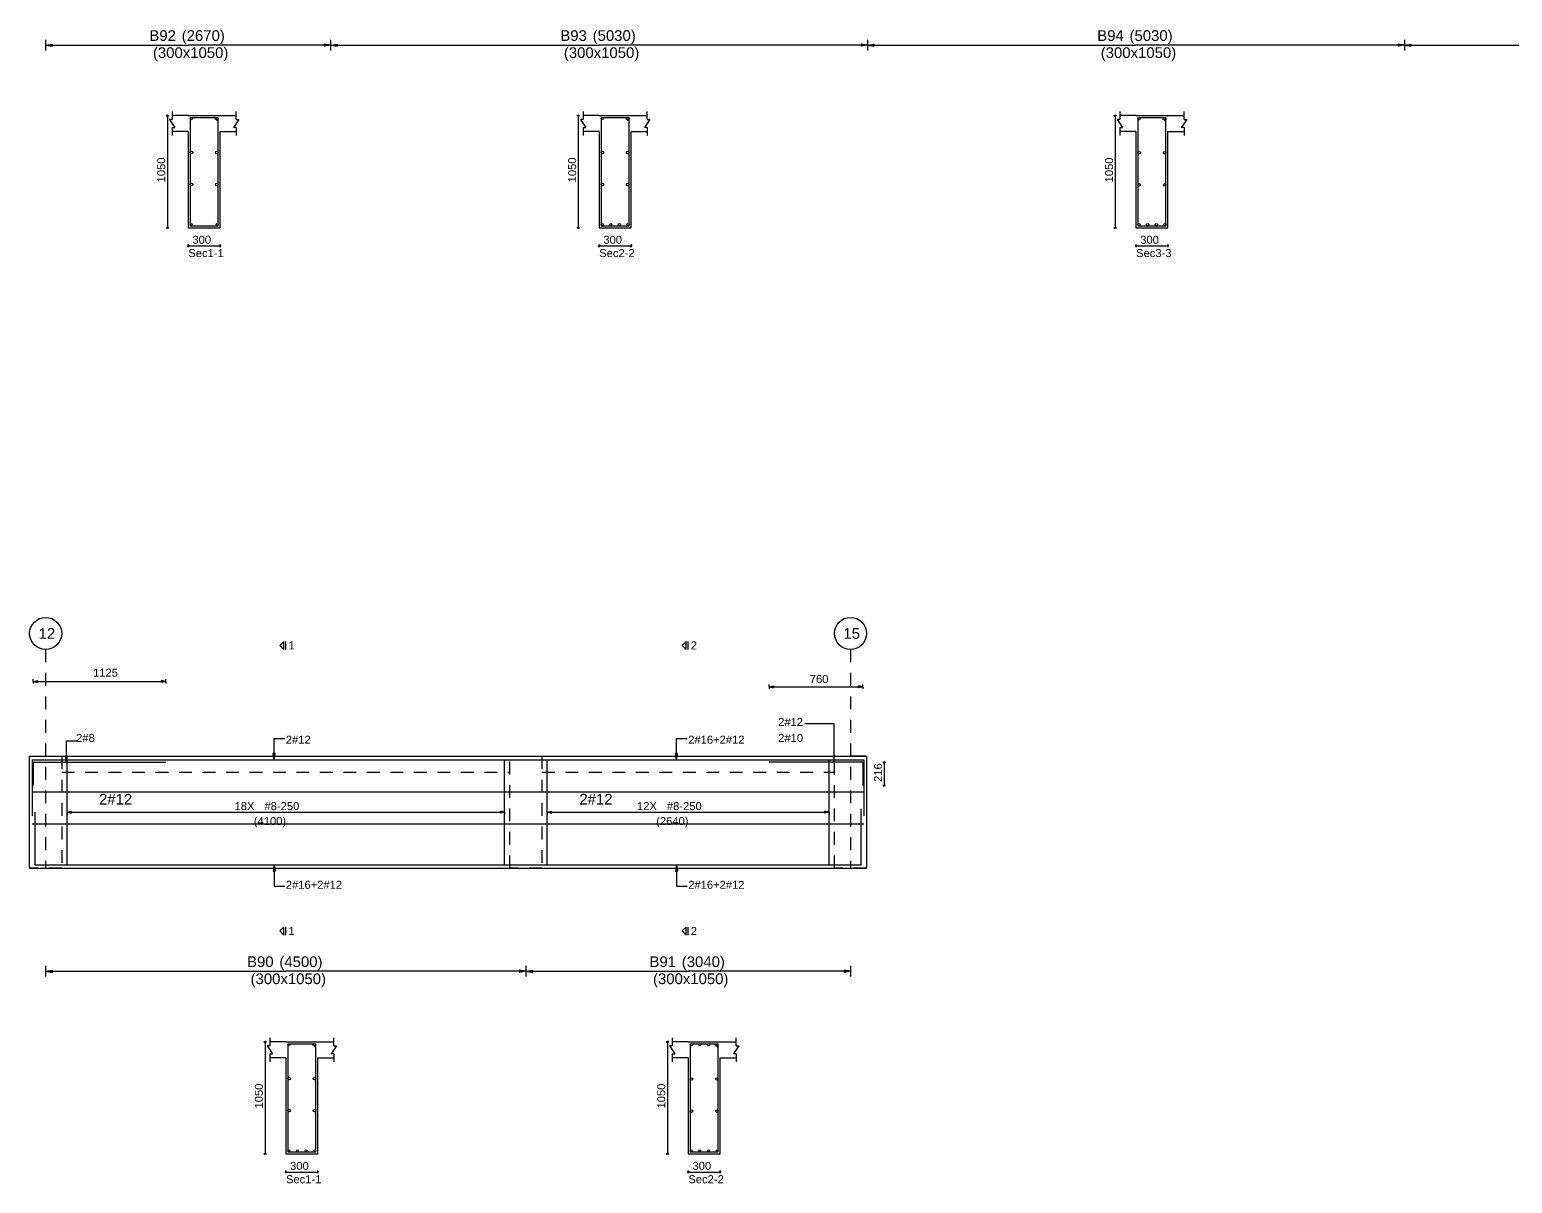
# Model space of a CAD drawing. Extents: x 0 to 98, y 3 to 248.
# Drawn here: x 40.03 to 53.92, y 112.43 to 123.24 of the extents above; entities that cross this region are included whole.
import ezdxf

# ---------------------------------------------------------------- set-up
doc = ezdxf.new("R2010")
doc.units = 0
doc.linetypes.add('ACAD_ISO02W100', pattern=[15, 12, -3])
for name, color, linetype in [('Axisline', 1, 'CONTINUOUS'), ('Axisline_Name', 2, 'CONTINUOUS'), ('Beam_bottombarlabeling', 2, 'CONTINUOUS'), ('Beam_Cross_Label', 4, 'CONTINUOUS'), ('Beam_CrossSection', 2, 'CONTINUOUS'), ('Beam_Dimensions_LS', 3, 'CONTINUOUS'), ('Beam_NameLS', 6, 'CONTINUOUS'), ('Beam_topbarsLabeling', 2, 'CONTINUOUS'), ('dim_all', 7, 'CONTINUOUS'), ('Extra_Topsteel_Labeling', 2, 'CONTINUOUS'), ('Extrabars', 7, 'CONTINUOUS'), ('Longsection', 2, 'CONTINUOUS'), ('main_botbars', 4, 'CONTINUOUS'), ('main_topbars', 4, 'CONTINUOUS'), ('SecondaryBeam', 2, 'CONTINUOUS'), ('SectionLine', 4, 'CONTINUOUS'), ('Sidefacebar', 140, 'CONTINUOUS'), ('Slabline', 253, 'CONTINUOUS'), ('span_dim', 7, 'CONTINUOUS'), ('spanline', 7, 'CONTINUOUS'), ('Stirrup_bar', 1, 'CONTINUOUS'), ('Stirrup_Dia_Spacing', 2, 'CONTINUOUS'), ('Stirrup_Length', 7, 'CONTINUOUS'), ('Stirrup_Numbers', 2, 'CONTINUOUS')]:
    doc.layers.add(name, color=color, linetype=linetype)
doc.styles.add('STRUDS_Arial', font='ARIAL.TTF', dxfattribs={"height": 0.04})

msp = doc.modelspace()

# ---------------------------------------------------------------- linework, layer by layer
at = {"layer": 'Axisline', "linetype": 'ACAD_ISO02W100', "ltscale": 0.01}
for p, q in [((40.18, 117.43), (40.18, 115.38)), ((47.72, 117.43), (47.72, 115.38))]:
    msp.add_line(p, q, dxfattribs=at)
at = {"layer": 'Axisline'}
for centre in [(40.18, 117.58), (47.72, 117.58)]:
    msp.add_circle(centre, 0.15, dxfattribs=at)
at = {"layer": 'Beam_bottombarlabeling'}
for p, q in [((42.32, 115.413), (42.31, 115.353)), ((42.31, 115.353), (42.33, 115.353)), ((42.32, 115.413), (42.32, 115.213)), ((42.32, 115.413), (42.33, 115.353)), ((46.09, 115.413), (46.08, 115.353)), ((46.08, 115.353), (46.1, 115.353)), ((46.09, 115.413), (46.09, 115.213)), ((46.09, 115.413), (46.1, 115.353)), ((42.32, 115.213), (42.42, 115.213)), ((46.09, 115.213), (46.19, 115.213))]:
    msp.add_line(p, q, dxfattribs=at)
for points in [[(42.32, 115.413), (42.31, 115.353), (42.32, 115.413), (42.33, 115.353)], [(46.09, 115.413), (46.08, 115.353), (46.09, 115.413), (46.1, 115.353)]]:
    msp.add_solid(points, dxfattribs=at)
at = {"layer": 'Beam_CrossSection'}
for p, q in [((41.365, 122.393), (41.34, 122.393)), ((41.34, 122.393), (41.39, 122.318)), ((41.365, 122.468), (41.365, 122.393)), ((41.515, 122.43), (41.365, 122.43)), ((41.515, 122.43), (41.815, 122.43)), ((41.515, 122.43), (41.515, 122.43)), ((41.815, 122.43), (41.815, 122.43)), ((41.815, 122.43), (41.965, 122.43)), ((41.99, 122.393), (41.94, 122.318)), ((41.965, 122.393), (41.965, 122.468)), ((41.965, 122.393), (41.99, 122.393)), ((45.215, 122.393), (45.19, 122.393)), ((45.19, 122.393), (45.24, 122.318)), ((45.215, 122.468), (45.215, 122.393)), ((45.365, 122.43), (45.215, 122.43)), ((45.365, 122.43), (45.665, 122.43)), ((45.365, 122.43), (45.365, 122.43)), ((45.665, 122.43), (45.665, 122.43)), ((45.665, 122.43), (45.815, 122.43)), ((45.84, 122.393), (45.79, 122.318)), ((45.815, 122.393), (45.815, 122.468)), ((45.815, 122.393), (45.84, 122.393)), ((50.245, 122.393), (50.22, 122.393)), ((50.22, 122.393), (50.27, 122.318)), ((50.245, 122.468), (50.245, 122.393)), ((50.395, 122.43), (50.245, 122.43)), ((50.395, 122.43), (50.695, 122.43)), ((50.395, 122.43), (50.395, 122.43)), ((50.695, 122.43), (50.695, 122.43)), ((50.695, 122.43), (50.845, 122.43)), ((50.87, 122.393), (50.82, 122.318)), ((50.845, 122.393), (50.845, 122.468)), ((50.845, 122.393), (50.87, 122.393)), ((41.365, 122.318), (41.365, 122.243)), ((41.365, 122.318), (41.39, 122.318)), ((41.515, 122.28), (41.365, 122.28)), ((41.515, 122.28), (41.515, 121.38)), ((41.815, 121.38), (41.815, 122.28)), ((41.815, 122.28), (41.965, 122.28)), ((41.965, 122.318), (41.94, 122.318)), ((41.965, 122.318), (41.965, 122.243)), ((45.215, 122.318), (45.215, 122.243)), ((45.215, 122.318), (45.24, 122.318)), ((45.365, 122.28), (45.215, 122.28)), ((45.365, 122.28), (45.365, 121.38)), ((45.665, 121.38), (45.665, 122.28)), ((45.665, 122.28), (45.815, 122.28)), ((45.815, 122.318), (45.79, 122.318)), ((45.815, 122.318), (45.815, 122.243)), ((50.245, 122.318), (50.245, 122.243)), ((50.245, 122.318), (50.27, 122.318)), ((50.395, 122.28), (50.245, 122.28)), ((50.395, 122.28), (50.395, 121.38)), ((50.695, 121.38), (50.695, 122.28)), ((50.695, 122.28), (50.845, 122.28)), ((50.845, 122.318), (50.82, 122.318)), ((50.845, 122.318), (50.845, 122.243)), ((41.515, 121.38), (41.815, 121.38)), ((45.365, 121.38), (45.665, 121.38)), ((50.395, 121.38), (50.695, 121.38)), ((42.28, 113.793), (42.28, 113.718)), ((42.88, 113.718), (42.88, 113.793)), ((46.05, 113.793), (46.05, 113.718)), ((46.65, 113.718), (46.65, 113.793)), ((42.28, 113.718), (42.255, 113.718)), ((42.255, 113.718), (42.305, 113.643)), ((42.43, 113.755), (42.28, 113.755)), ((42.28, 113.643), (42.28, 113.568)), ((42.28, 113.643), (42.305, 113.643)), ((42.43, 113.755), (42.73, 113.755)), ((42.43, 113.755), (42.43, 113.755)), ((42.73, 113.755), (42.73, 113.755)), ((42.73, 113.755), (42.88, 113.755)), ((42.905, 113.718), (42.855, 113.643)), ((42.88, 113.643), (42.855, 113.643)), ((42.88, 113.718), (42.905, 113.718)), ((42.88, 113.643), (42.88, 113.568)), ((46.05, 113.718), (46.025, 113.718)), ((46.025, 113.718), (46.075, 113.643)), ((46.2, 113.755), (46.05, 113.755)), ((46.05, 113.643), (46.05, 113.568)), ((46.05, 113.643), (46.075, 113.643)), ((46.2, 113.755), (46.5, 113.755)), ((46.2, 113.755), (46.2, 113.755)), ((46.5, 113.755), (46.5, 113.755)), ((46.5, 113.755), (46.65, 113.755)), ((46.675, 113.718), (46.625, 113.643)), ((46.65, 113.643), (46.625, 113.643)), ((46.65, 113.718), (46.675, 113.718)), ((46.65, 113.643), (46.65, 113.568)), ((42.43, 113.605), (42.28, 113.605)), ((42.43, 113.605), (42.43, 112.705)), ((42.73, 112.705), (42.73, 113.605)), ((42.73, 113.605), (42.88, 113.605)), ((46.2, 113.605), (46.05, 113.605)), ((46.2, 113.605), (46.2, 112.705)), ((46.5, 112.705), (46.5, 113.605)), ((46.5, 113.605), (46.65, 113.605)), ((42.43, 112.705), (42.73, 112.705)), ((46.2, 112.705), (46.5, 112.705))]:
    msp.add_line(p, q, dxfattribs=at)
at = {"layer": 'Beam_topbarsLabeling'}
for p, q in [((42.32, 116.397), (42.32, 116.597)), ((42.32, 116.597), (42.42, 116.597)), ((46.09, 116.397), (46.09, 116.597)), ((46.09, 116.597), (46.19, 116.597)), ((42.32, 116.397), (42.31, 116.457)), ((42.31, 116.457), (42.33, 116.457)), ((42.32, 116.397), (42.33, 116.457)), ((42.32, 116.457), (42.325, 116.457)), ((46.09, 116.397), (46.08, 116.457)), ((46.08, 116.457), (46.1, 116.457)), ((46.09, 116.397), (46.1, 116.457)), ((46.09, 116.457), (46.095, 116.457))]:
    msp.add_line(p, q, dxfattribs=at)
for points in [[(42.32, 116.397), (42.31, 116.457), (42.32, 116.397), (42.33, 116.457)], [(46.09, 116.397), (46.08, 116.457), (46.09, 116.397), (46.1, 116.457)]]:
    msp.add_solid(points, dxfattribs=at)
at = {"layer": 'dim_all'}
for p, q in [((41.32, 122.43), (41.3075, 122.43)), ((41.32, 122.43), (41.3112, 122.421)), ((41.32, 122.43), (41.3289, 122.439)), ((41.32, 122.43), (41.3325, 122.43)), ((41.32, 122.43), (41.32, 121.38)), ((45.17, 122.43), (45.1575, 122.43)), ((45.17, 122.43), (45.1612, 122.421)), ((45.17, 122.43), (45.1789, 122.439)), ((45.17, 122.43), (45.1825, 122.43)), ((45.17, 122.43), (45.17, 121.38)), ((50.2, 122.43), (50.1875, 122.43)), ((50.2, 122.43), (50.1912, 122.421)), ((50.2, 122.43), (50.2089, 122.439)), ((50.2, 122.43), (50.2125, 122.43)), ((50.2, 122.43), (50.2, 121.38)), ((41.32, 121.38), (41.3075, 121.38)), ((41.32, 121.38), (41.3112, 121.371)), ((41.32, 121.38), (41.3289, 121.389)), ((41.32, 121.38), (41.3325, 121.38)), ((45.17, 121.38), (45.1575, 121.38)), ((45.17, 121.38), (45.1612, 121.371)), ((45.17, 121.38), (45.1789, 121.389)), ((45.17, 121.38), (45.1825, 121.38)), ((50.2, 121.38), (50.1875, 121.38)), ((50.2, 121.38), (50.1912, 121.371)), ((50.2, 121.38), (50.2089, 121.389)), ((50.2, 121.38), (50.2125, 121.38)), ((41.515, 121.21), (41.5062, 121.201)), ((41.515, 121.21), (41.515, 121.223)), ((41.515, 121.21), (41.5239, 121.219)), ((41.515, 121.21), (41.515, 121.198)), ((41.515, 121.21), (41.815, 121.21)), ((41.815, 121.21), (41.8062, 121.201)), ((41.815, 121.21), (41.815, 121.223)), ((41.815, 121.21), (41.8239, 121.219)), ((41.815, 121.21), (41.815, 121.198)), ((45.365, 121.21), (45.3562, 121.201)), ((45.365, 121.21), (45.365, 121.223)), ((45.365, 121.21), (45.3739, 121.219)), ((45.365, 121.21), (45.365, 121.198)), ((45.365, 121.21), (45.665, 121.21)), ((45.665, 121.21), (45.6562, 121.201)), ((45.665, 121.21), (45.665, 121.223)), ((45.665, 121.21), (45.6739, 121.219)), ((45.665, 121.21), (45.665, 121.198)), ((50.395, 121.21), (50.3862, 121.201)), ((50.395, 121.21), (50.395, 121.223)), ((50.395, 121.21), (50.4039, 121.219)), ((50.395, 121.21), (50.395, 121.198)), ((50.395, 121.21), (50.695, 121.21)), ((50.695, 121.21), (50.6862, 121.201)), ((50.695, 121.21), (50.695, 121.223)), ((50.695, 121.21), (50.7039, 121.219)), ((50.695, 121.21), (50.695, 121.198)), ((40.063, 117.13), (40.063, 117.15)), ((40.063, 117.13), (40.063, 117.143)), ((40.063, 117.13), (40.063, 117.143)), ((40.063, 117.13), (40.103, 117.14)), ((40.063, 117.13), (40.063, 117.11)), ((40.063, 117.13), (40.103, 117.12)), ((40.063, 117.13), (40.063, 117.118)), ((40.063, 117.13), (40.063, 117.118)), ((40.063, 117.13), (41.305, 117.13)), ((40.103, 117.12), (40.103, 117.14)), ((41.305, 117.13), (41.265, 117.14)), ((41.265, 117.12), (41.265, 117.14)), ((41.305, 117.13), (41.265, 117.12)), ((41.305, 117.13), (41.305, 117.15)), ((41.305, 117.13), (41.305, 117.143)), ((41.305, 117.13), (41.305, 117.143)), ((41.305, 117.13), (41.305, 117.11)), ((41.305, 117.13), (41.305, 117.118)), ((41.305, 117.13), (41.305, 117.118)), ((46.96, 117.08), (46.96, 117.1)), ((46.96, 117.08), (46.96, 117.1)), ((46.96, 117.08), (46.96, 117.093)), ((46.96, 117.08), (46.96, 117.093)), ((46.96, 117.08), (46.96, 117.093)), ((46.96, 117.08), (46.96, 117.093)), ((46.96, 117.08), (47, 117.09)), ((46.96, 117.08), (47, 117.09)), ((46.96, 117.08), (46.96, 117.06)), ((46.96, 117.08), (47, 117.07)), ((46.96, 117.08), (46.96, 117.068)), ((46.96, 117.08), (46.96, 117.068)), ((46.96, 117.08), (47.837, 117.08)), ((46.96, 117.08), (46.96, 117.06)), ((46.96, 117.08), (47, 117.07)), ((46.96, 117.08), (46.96, 117.068)), ((46.96, 117.08), (46.96, 117.068)), ((46.96, 117.08), (47.837, 117.08)), ((47, 117.07), (47, 117.09)), ((47, 117.07), (47, 117.09)), ((47.837, 117.08), (47.797, 117.09)), ((47.797, 117.07), (47.797, 117.09)), ((47.837, 117.08), (47.797, 117.09)), ((47.797, 117.07), (47.797, 117.09)), ((47.837, 117.08), (47.797, 117.07)), ((47.837, 117.08), (47.797, 117.07)), ((47.837, 117.08), (47.837, 117.1)), ((47.837, 117.08), (47.837, 117.1)), ((47.837, 117.08), (47.837, 117.093)), ((47.837, 117.08), (47.837, 117.093)), ((47.837, 117.08), (47.837, 117.093)), ((47.837, 117.08), (47.837, 117.093)), ((47.837, 117.08), (47.837, 117.06)), ((47.837, 117.08), (47.837, 117.068)), ((47.837, 117.08), (47.837, 117.068)), ((47.837, 117.08), (47.837, 117.06)), ((47.837, 117.08), (47.837, 117.068)), ((47.837, 117.08), (47.837, 117.068)), ((48.036, 116.373), (48.0235, 116.373)), ((48.036, 116.373), (48.0235, 116.373)), ((48.036, 116.373), (48.0272, 116.364)), ((48.036, 116.373), (48.0272, 116.364)), ((48.036, 116.373), (48.0449, 116.381)), ((48.036, 116.373), (48.0449, 116.381)), ((48.036, 116.373), (48.0485, 116.373)), ((48.036, 116.373), (48.036, 116.156)), ((48.036, 116.373), (48.0485, 116.373)), ((48.036, 116.373), (48.036, 116.156)), ((48.036, 116.156), (48.0235, 116.156)), ((48.036, 116.156), (48.0235, 116.156)), ((48.036, 116.156), (48.0272, 116.147)), ((48.036, 116.156), (48.0272, 116.147)), ((48.036, 116.156), (48.0449, 116.165)), ((48.036, 116.156), (48.0449, 116.165)), ((48.036, 116.156), (48.0485, 116.156)), ((48.036, 116.156), (48.0485, 116.156)), ((42.235, 113.755), (42.2225, 113.755)), ((42.235, 113.755), (42.2262, 113.746)), ((42.235, 113.755), (42.2439, 113.764)), ((42.235, 113.755), (42.2475, 113.755)), ((42.235, 113.755), (42.235, 112.705)), ((46.005, 113.755), (45.9925, 113.755)), ((46.005, 113.755), (45.9962, 113.746)), ((46.005, 113.755), (46.0139, 113.764)), ((46.005, 113.755), (46.0175, 113.755)), ((46.005, 113.755), (46.005, 112.705)), ((42.235, 112.705), (42.2225, 112.705)), ((42.235, 112.705), (42.2262, 112.696)), ((42.235, 112.705), (42.2439, 112.714)), ((42.235, 112.705), (42.2475, 112.705)), ((46.005, 112.705), (45.9925, 112.705)), ((46.005, 112.705), (45.9962, 112.696)), ((46.005, 112.705), (46.0139, 112.714)), ((46.005, 112.705), (46.0175, 112.705)), ((42.43, 112.535), (42.4212, 112.526)), ((42.43, 112.535), (42.43, 112.548)), ((42.43, 112.535), (42.4389, 112.544)), ((42.43, 112.535), (42.43, 112.523)), ((42.43, 112.535), (42.73, 112.535)), ((42.73, 112.535), (42.7212, 112.526)), ((42.73, 112.535), (42.73, 112.548)), ((42.73, 112.535), (42.7389, 112.544)), ((42.73, 112.535), (42.73, 112.523)), ((46.2, 112.535), (46.1912, 112.526)), ((46.2, 112.535), (46.2, 112.548)), ((46.2, 112.535), (46.2089, 112.544)), ((46.2, 112.535), (46.2, 112.523)), ((46.2, 112.535), (46.5, 112.535)), ((46.5, 112.535), (46.4912, 112.526)), ((46.5, 112.535), (46.5, 112.548)), ((46.5, 112.535), (46.5089, 112.544)), ((46.5, 112.535), (46.5, 112.523))]:
    msp.add_line(p, q, dxfattribs=at)
for points in [[(40.063, 117.13), (40.103, 117.14), (40.063, 117.13), (40.103, 117.12)], [(41.305, 117.13), (41.265, 117.14), (41.305, 117.13), (41.265, 117.12)], [(46.96, 117.08), (47, 117.09), (46.96, 117.08), (47, 117.07)], [(46.96, 117.08), (47, 117.09), (46.96, 117.08), (47, 117.07)], [(47.837, 117.08), (47.797, 117.09), (47.837, 117.08), (47.797, 117.07)], [(47.837, 117.08), (47.797, 117.09), (47.837, 117.08), (47.797, 117.07)]]:
    msp.add_solid(points, dxfattribs=at)
at = {"layer": 'Extra_Topsteel_Labeling'}
for p, q in [((47.568, 116.734), (47.293, 116.734)), ((47.568, 116.384), (47.568, 116.734)), ((40.375, 116.374), (40.375, 116.574)), ((40.375, 116.574), (40.475, 116.574)), ((40.375, 116.374), (40.365, 116.434)), ((40.365, 116.434), (40.385, 116.434)), ((40.375, 116.374), (40.385, 116.434)), ((40.375, 116.434), (40.38, 116.434))]:
    msp.add_line(p, q, dxfattribs=at)
for points in [[(40.375, 116.374), (40.365, 116.434), (40.375, 116.374), (40.385, 116.434)], [(47.568, 116.384), (47.558, 116.444), (47.568, 116.384), (47.578, 116.444)]]:
    msp.add_solid(points, dxfattribs=at)
at = {"layer": 'Extrabars'}
for p, q in [((40.063, 116.375), (40.063, 116.158)), ((40.063, 116.375), (41.305, 116.375)), ((47.837, 116.373), (46.96, 116.373)), ((47.837, 116.373), (46.96, 116.373)), ((47.837, 116.373), (47.837, 116.156)), ((47.837, 116.373), (47.837, 116.156))]:
    msp.add_line(p, q, dxfattribs=at)
at = {"layer": 'Longsection'}
for p, q in [((40.03, 115.38), (40.03, 116.43)), ((40.03, 116.43), (40.33, 116.43)), ((40.03, 116.43), (40.03, 116.43)), ((40.18, 116.43), (40.18, 116.43)), ((40.18, 116.43), (40.18, 116.43)), ((40.18, 116.43), (44.83, 116.43)), ((44.68, 116.43), (47.87, 116.43)), ((47.87, 116.43), (47.72, 116.43)), ((47.87, 116.43), (47.87, 115.38)), ((40.03, 115.38), (44.83, 115.38)), ((44.53, 115.38), (47.87, 115.38))]:
    msp.add_line(p, q, dxfattribs=at)
at = {"layer": 'main_botbars'}
for p, q in [((40.055, 116.397), (40.055, 115.872)), ((40.055, 116.397), (44.805, 116.397)), ((44.555, 116.397), (47.845, 116.397)), ((47.845, 116.397), (47.845, 115.872)), ((40.08, 115.905), (40.08, 115.413)), ((47.82, 115.413), (47.82, 115.938)), ((40.08, 115.413), (44.78, 115.413)), ((44.58, 115.413), (47.82, 115.413)), ((44.78, 115.413), (44.78, 115.413))]:
    msp.add_line(p, q, dxfattribs=at)
for centre in [(41.5438, 121.409), (41.7863, 121.409), (45.3938, 121.409), (45.4746, 121.409), (45.5554, 121.409), (45.6362, 121.409), (50.4238, 121.409), (50.5046, 121.409), (50.5854, 121.409), (50.6663, 121.409), (42.4588, 112.734), (42.5396, 112.734), (42.6204, 112.734), (42.7013, 112.734), (46.2288, 112.734), (46.3096, 112.734), (46.3904, 112.734), (46.4713, 112.734)]:
    msp.add_circle(centre, 0.01, dxfattribs=at)
at = {"layer": 'main_topbars'}
for centre in [(41.5438, 122.401), (41.7863, 122.401), (45.3938, 122.401), (45.6363, 122.401), (50.4238, 122.401), (50.6663, 122.401), (42.4588, 113.726), (42.7013, 113.726), (46.2288, 113.726), (46.3096, 113.726), (46.3904, 113.726), (46.4713, 113.726)]:
    msp.add_circle(centre, 0.01, dxfattribs=at)
at = {"layer": 'SecondaryBeam', "linetype": 'ACAD_ISO02W100', "ltscale": 0.01}
for p, q in [((40.03, 116.43), (40.33, 116.43)), ((40.03, 115.38), (40.03, 116.43)), ((40.33, 116.43), (40.33, 115.38)), ((44.53, 116.43), (44.83, 116.43)), ((44.53, 115.38), (44.53, 116.43)), ((44.83, 116.43), (44.83, 115.38)), ((47.57, 116.43), (47.87, 116.43)), ((47.57, 115.38), (47.57, 116.43)), ((47.87, 116.43), (47.87, 115.38)), ((40.33, 115.38), (40.03, 115.38)), ((44.83, 115.38), (44.53, 115.38)), ((47.87, 115.38), (47.57, 115.38))]:
    msp.add_line(p, q, dxfattribs=at)
at = {"layer": 'SectionLine'}
for p, q in [((42.41, 117.505), (42.3725, 117.468)), ((42.41, 117.43), (42.3725, 117.468)), ((42.41, 117.43), (42.41, 117.505)), ((42.43, 117.43), (42.43, 117.505)), ((46.18, 117.505), (46.1425, 117.468)), ((46.18, 117.43), (46.1425, 117.468)), ((46.18, 117.43), (46.18, 117.505)), ((46.2, 117.43), (46.2, 117.505)), ((42.41, 114.83), (42.3725, 114.793)), ((42.41, 114.755), (42.3725, 114.793)), ((42.41, 114.755), (42.41, 114.83)), ((42.43, 114.755), (42.43, 114.83)), ((46.18, 114.83), (46.1425, 114.793)), ((46.18, 114.755), (46.1425, 114.793)), ((46.18, 114.755), (46.18, 114.83)), ((46.2, 114.755), (46.2, 114.83))]:
    msp.add_line(p, q, dxfattribs=at)
at = {"layer": 'Sidefacebar'}
for p, q in [((40.055, 116.097), (44.805, 116.097)), ((44.555, 116.097), (47.845, 116.097)), ((40.055, 115.797), (44.805, 115.797)), ((44.555, 115.797), (47.845, 115.797))]:
    msp.add_line(p, q, dxfattribs=at)
for centre in [(41.546, 122.085), (41.784, 122.085), (45.396, 122.085), (45.634, 122.085), (50.426, 122.081), (50.664, 122.081), (41.546, 121.785), (41.784, 121.785), (45.396, 121.785), (45.634, 121.785), (50.426, 121.781), (50.664, 121.781), (42.461, 113.41), (42.699, 113.41), (46.231, 113.406), (46.469, 113.406), (42.461, 113.11), (42.699, 113.11), (46.231, 113.106), (46.469, 113.106)]:
    msp.add_circle(centre, 0.012, dxfattribs=at)
at = {"layer": 'Slabline', "linetype": 'ACAD_ISO02W100', "ltscale": 0.01}
for p, q in [((40.33, 116.28), (44.53, 116.28)), ((44.83, 116.28), (47.57, 116.28))]:
    msp.add_line(p, q, dxfattribs=at)
at = {"layer": 'spanline'}
for p, q in [((40.18, 123.14), (40.18, 123.04)), ((40.18, 123.09), (40.24, 123.1)), ((40.18, 123.09), (41.515, 123.09)), ((40.18, 123.09), (40.24, 123.08)), ((40.24, 123.1), (40.24, 123.08)), ((42.85, 123.09), (41.515, 123.09)), ((42.85, 123.09), (42.79, 123.1)), ((42.79, 123.1), (42.79, 123.08)), ((42.85, 123.09), (42.79, 123.08)), ((42.85, 123.14), (42.85, 123.04)), ((42.85, 123.14), (42.85, 123.04)), ((42.85, 123.09), (42.91, 123.1)), ((42.85, 123.09), (45.365, 123.09)), ((42.85, 123.09), (42.91, 123.08)), ((42.91, 123.1), (42.91, 123.08)), ((47.88, 123.09), (45.365, 123.09)), ((47.88, 123.09), (47.82, 123.1)), ((47.82, 123.1), (47.82, 123.08)), ((47.88, 123.09), (47.82, 123.08)), ((47.88, 123.14), (47.88, 123.04)), ((47.88, 123.14), (47.88, 123.04)), ((47.88, 123.09), (47.94, 123.1)), ((47.88, 123.09), (50.395, 123.09)), ((47.88, 123.09), (47.94, 123.08)), ((47.94, 123.1), (47.94, 123.08)), ((52.91, 123.09), (50.395, 123.09)), ((52.91, 123.09), (52.85, 123.1)), ((52.85, 123.1), (52.85, 123.08)), ((52.91, 123.09), (52.85, 123.08)), ((52.91, 123.14), (52.91, 123.04)), ((52.91, 123.14), (52.91, 123.04)), ((52.91, 123.09), (52.97, 123.1)), ((52.91, 123.09), (55.425, 123.09)), ((52.91, 123.09), (52.97, 123.08)), ((52.97, 123.1), (52.97, 123.08)), ((40.18, 114.465), (40.18, 114.365)), ((44.68, 114.465), (44.68, 114.365)), ((44.68, 114.465), (44.68, 114.365)), ((47.72, 114.465), (47.72, 114.365)), ((40.18, 114.415), (40.24, 114.425)), ((40.18, 114.415), (42.43, 114.415)), ((40.18, 114.415), (40.24, 114.405)), ((40.24, 114.425), (40.24, 114.405)), ((44.68, 114.415), (42.43, 114.415)), ((44.68, 114.415), (44.62, 114.425)), ((44.62, 114.425), (44.62, 114.405)), ((44.68, 114.415), (44.62, 114.405)), ((44.68, 114.415), (44.74, 114.425)), ((44.68, 114.415), (46.2, 114.415)), ((44.68, 114.415), (44.74, 114.405)), ((44.74, 114.425), (44.74, 114.405)), ((47.72, 114.415), (46.2, 114.415)), ((47.72, 114.415), (47.66, 114.425)), ((47.66, 114.425), (47.66, 114.405)), ((47.72, 114.415), (47.66, 114.405))]:
    msp.add_line(p, q, dxfattribs=at)
for points in [[(40.18, 123.09), (40.24, 123.1), (40.18, 123.09), (40.24, 123.08)], [(42.85, 123.09), (42.79, 123.1), (42.85, 123.09), (42.79, 123.08)], [(42.85, 123.09), (42.91, 123.1), (42.85, 123.09), (42.91, 123.08)], [(47.88, 123.09), (47.82, 123.1), (47.88, 123.09), (47.82, 123.08)], [(47.88, 123.09), (47.94, 123.1), (47.88, 123.09), (47.94, 123.08)], [(52.91, 123.09), (52.85, 123.1), (52.91, 123.09), (52.85, 123.08)], [(52.91, 123.09), (52.97, 123.1), (52.91, 123.09), (52.97, 123.08)], [(40.18, 114.415), (40.24, 114.425), (40.18, 114.415), (40.24, 114.405)], [(44.68, 114.415), (44.62, 114.425), (44.68, 114.415), (44.62, 114.405)], [(44.68, 114.415), (44.74, 114.425), (44.68, 114.415), (44.74, 114.405)], [(47.72, 114.415), (47.66, 114.425), (47.72, 114.415), (47.66, 114.405)]]:
    msp.add_solid(points, dxfattribs=at)
at = {"layer": 'Stirrup_bar'}
for p, q in [((41.5338, 122.411), (41.5338, 121.399)), ((41.5338, 122.411), (41.7963, 122.411)), ((41.7792, 122.408), (41.765, 122.394)), ((41.7933, 122.394), (41.7792, 122.38)), ((41.7963, 121.399), (41.7963, 122.411)), ((45.3838, 122.411), (45.3838, 121.399)), ((45.3838, 122.411), (45.6463, 122.411)), ((45.6292, 122.408), (45.615, 122.394)), ((45.6433, 122.394), (45.6292, 122.38)), ((45.6463, 121.399), (45.6463, 122.411)), ((50.4138, 122.411), (50.4138, 121.399)), ((50.4138, 122.411), (50.6763, 122.411)), ((50.6592, 122.408), (50.6451, 122.394)), ((50.6733, 122.394), (50.6592, 122.38)), ((50.6763, 121.399), (50.6763, 122.411)), ((41.5338, 121.399), (41.7963, 121.399)), ((45.3838, 121.399), (45.6463, 121.399)), ((50.4138, 121.399), (50.6763, 121.399)), ((40.38, 115.413), (40.38, 116.397)), ((44.48, 115.413), (44.48, 116.397)), ((44.88, 115.413), (44.88, 116.397)), ((47.52, 115.413), (47.52, 116.397)), ((42.4488, 113.736), (42.4488, 112.724)), ((42.4488, 113.736), (42.7113, 113.736)), ((42.6942, 113.733), (42.6801, 113.719)), ((42.7083, 113.719), (42.6942, 113.705)), ((42.7113, 112.724), (42.7113, 113.736)), ((46.2188, 113.736), (46.2188, 112.724)), ((46.2188, 113.736), (46.4813, 113.736)), ((46.4642, 113.733), (46.4501, 113.719)), ((46.4783, 113.719), (46.4642, 113.705)), ((46.4813, 112.724), (46.4813, 113.736)), ((42.4488, 112.724), (42.7113, 112.724)), ((46.2188, 112.724), (46.4813, 112.724))]:
    msp.add_line(p, q, dxfattribs=at)
at = {"layer": 'Stirrup_Length'}
for p, q in [((40.38, 115.905), (40.38, 115.925)), ((40.38, 115.905), (40.42, 115.915)), ((40.38, 115.905), (44.48, 115.905)), ((40.38, 115.905), (40.38, 115.885)), ((40.38, 115.905), (40.42, 115.895)), ((40.42, 115.895), (40.42, 115.915)), ((44.48, 115.905), (44.44, 115.915)), ((44.44, 115.895), (44.44, 115.915)), ((44.48, 115.905), (44.44, 115.895)), ((44.48, 115.905), (44.48, 115.925)), ((44.48, 115.905), (44.48, 115.885)), ((44.88, 115.905), (44.88, 115.925)), ((44.88, 115.905), (44.92, 115.915)), ((44.88, 115.905), (47.52, 115.905)), ((44.88, 115.905), (44.88, 115.885)), ((44.88, 115.905), (44.92, 115.895)), ((44.92, 115.895), (44.92, 115.915)), ((47.52, 115.905), (47.48, 115.915)), ((47.48, 115.895), (47.48, 115.915)), ((47.52, 115.905), (47.48, 115.895)), ((47.52, 115.905), (47.52, 115.925)), ((47.52, 115.905), (47.52, 115.885))]:
    msp.add_line(p, q, dxfattribs=at)
for points in [[(40.38, 115.905), (40.42, 115.915), (40.38, 115.905), (40.42, 115.895)], [(44.48, 115.905), (44.44, 115.915), (44.48, 115.905), (44.44, 115.895)], [(44.88, 115.905), (44.92, 115.915), (44.88, 115.905), (44.92, 115.895)], [(47.52, 115.905), (47.48, 115.915), (47.52, 115.905), (47.48, 115.895)]]:
    msp.add_solid(points, dxfattribs=at)

# ---------------------------------------------------------------- texts
at = {"layer": 'Axisline_Name', "style": 'STRUDS_Arial'}
for s, p in [('12', (40.114, 117.53)), ('15', (47.654, 117.53))]:
    msp.add_text(s, height=0.1, dxfattribs=at).set_placement(p)
at = {"layer": 'Beam_bottombarlabeling', "style": 'STRUDS_Arial'}
for p in [(42.43, 115.188), (46.2, 115.188)]:
    msp.add_text('2#16+2#12', height=0.075, dxfattribs=at).set_placement(p)
at = {"layer": 'Beam_Cross_Label', "style": 'STRUDS_Arial'}
for s, p in [('Sec1-1', (41.5165, 121.105)), ('Sec2-2', (45.3665, 121.105)), ('Sec3-3', (50.3965, 121.105)), ('Sec1-1', (42.4315, 112.43)), ('Sec2-2', (46.2015, 112.43))]:
    msp.add_text(s, height=0.075, dxfattribs=at).set_placement(p)
at = {"layer": 'Beam_Dimensions_LS', "style": 'STRUDS_Arial'}
for p in [(41.185, 122.97), (45.035, 122.97), (50.065, 122.97), (42.1, 114.295), (45.87, 114.295)]:
    msp.add_text('(300x1050)', height=0.1, dxfattribs=at).set_placement(p)
at = {"layer": 'Beam_NameLS', "style": 'STRUDS_Arial'}
for s, p in [('B92', (41.152, 123.13)), ('B93', (45.002, 123.13)), ('B94', (50.032, 123.13)), ('B90', (42.067, 114.455)), ('B91', (45.837, 114.455))]:
    msp.add_text(s, height=0.1, dxfattribs=at).set_placement(p)
at = {"layer": 'Beam_topbarsLabeling', "style": 'STRUDS_Arial'}
for s, p in [('2#12', (42.43, 116.547)), ('2#16+2#12', (46.2, 116.547))]:
    msp.add_text(s, height=0.075, dxfattribs=at).set_placement(p)
at = {"layer": 'dim_all', "style": 'STRUDS_Arial'}
for s, p in [('1050', (41.3, 121.805)), ('1050', (45.15, 121.805)), ('1050', (50.18, 121.805)), ('216', (48.016, 116.189)), ('216', (48.016, 116.189)), ('1050', (42.215, 113.13)), ('1050', (45.985, 113.13))]:
    msp.add_text(s, height=0.075, rotation=90, dxfattribs=at).set_placement(p)
for s, p in [('300', (41.555, 121.23)), ('300', (45.405, 121.23)), ('300', (50.435, 121.23)), ('1125', (40.624, 117.175)), ('760', (47.3385, 117.115)), ('760', (47.3385, 117.115)), ('300', (42.47, 112.555)), ('300', (46.24, 112.555))]:
    msp.add_text(s, height=0.075, dxfattribs=at).set_placement(p)
at = {"layer": 'Extra_Topsteel_Labeling', "style": 'STRUDS_Arial'}
for s, p in [('2#12', (47.043, 116.714)), ('2#8', (40.465, 116.564)), ('2#10', (47.043, 116.564))]:
    msp.add_text(s, height=0.075, dxfattribs=at).set_placement(p)
at = {"layer": 'SectionLine', "style": 'STRUDS_Arial'}
for s, p in [('1', (42.454, 117.43)), ('2', (46.224, 117.43)), ('1', (42.454, 114.755)), ('2', (46.224, 114.755))]:
    msp.add_text(s, height=0.075, dxfattribs=at).set_placement(p)
at = {"layer": 'Sidefacebar', "style": 'STRUDS_Arial'}
for p in [(40.68, 115.977), (45.18, 115.977)]:
    msp.add_text('2#12', height=0.1, dxfattribs=at).set_placement(p)
at = {"layer": 'span_dim', "style": 'STRUDS_Arial'}
for s, p in [(' (2670) ', (41.416, 123.13)), (' (5030) ', (45.266, 123.13)), (' (5030) ', (50.296, 123.13)), (' (4500) ', (42.331, 114.455)), (' (3040) ', (46.101, 114.455))]:
    msp.add_text(s, height=0.1, dxfattribs=at).set_placement(p)
at = {"layer": 'Stirrup_Dia_Spacing', "style": 'STRUDS_Arial'}
for p in [(42.23, 115.925), (46, 115.925)]:
    msp.add_text('#8-250', height=0.075, dxfattribs=at).set_placement(p)
at = {"layer": 'Stirrup_Length', "style": 'STRUDS_Arial'}
for s, p in [('(4100)', (42.13, 115.785)), ('(2640)', (45.9, 115.785))]:
    msp.add_text(s, height=0.075, dxfattribs=at).set_placement(p)
at = {"layer": 'Stirrup_Numbers', "style": 'STRUDS_Arial'}
for s, p in [('18X', (41.95, 115.925)), ('12X', (45.72, 115.925))]:
    msp.add_text(s, height=0.075, dxfattribs=at).set_placement(p)

doc.saveas('drawing.dxf')
